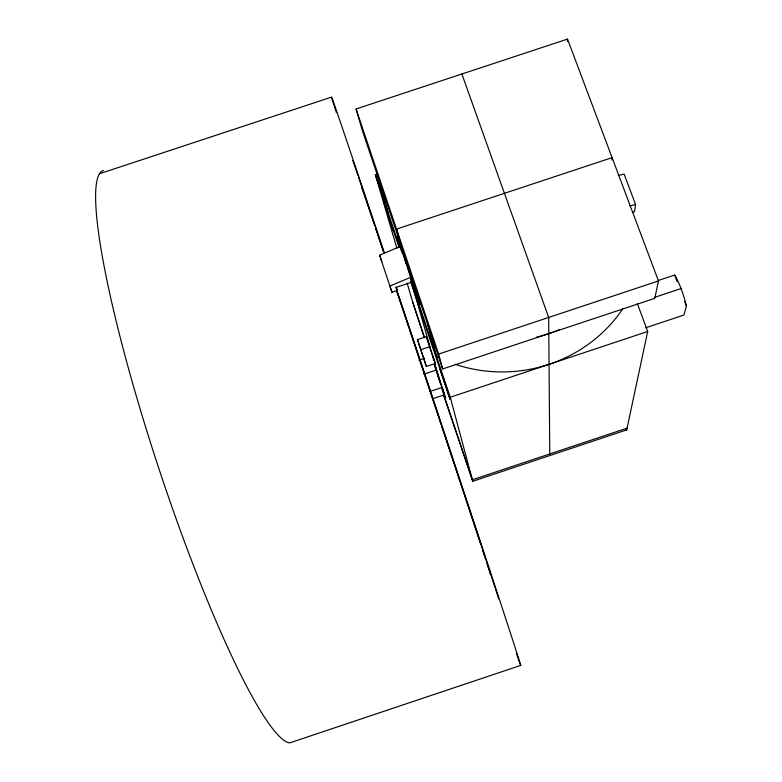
<?xml version="1.0" encoding="UTF-8"?>
<svg xmlns="http://www.w3.org/2000/svg" width="782" height="782" viewBox="0 0 782 782"><rect width="100%" height="100%" fill="white"/><g stroke="black" fill="none" stroke-linecap="round" stroke-linejoin="round"><path stroke-width="1.17" d="M567.458 41.475L567.507 39.1L356.064 108.972L362.692 131.581L442.661 368.948L654.759 298.353L658.473 280.924L567.507 39.1M611.866 159.997L612.091 157.632L396.552 229.087L406.288 263.426M618.21 175.51L624.114 174.103L635.561 204.473L634.525 211.668L632.394 212.372M626.069 429.738A30.527 3.206 71.2 0 0 627.076 428.145L647.692 331.48L637.31 303.524M658.532 280.406L674.651 275.049A23.919 3.822 71.5 0 1 686.42 306.085L683.869 315.068L645.756 327.766M381.792 261.735L379.632 255.196L400.609 246.271L411.488 278.861M520.773 665.384L289.731 742.9A301.334 40.742 71.7 0 1 155.774 459.112A301.334 40.742 71.7 0 1 103.41 170.437M417.441 339.623L426.376 366.484L435.33 363.513L426.395 336.651L417.441 339.623L420.853 349.622L429.885 346.622L410.804 279.34M418.976 360.111L424.753 358.185M442.661 368.948L438.673 354.06L658.473 280.924M423.922 374.138L436.503 369.954L445.632 398.233L443.071 391.117M654.387 297.434L681.034 288.558M429.709 391.567L442.27 387.383L444.372 394.832L432.974 398.634M626.636 429.895L472.748 481.282L450.246 397.246L647.692 331.48M627.076 428.145L472.357 479.796L442.065 389.573M396.885 248.197L375.34 174.718L377.638 173.956M391.938 292.214L397.276 290.445L396.279 287.326L412.368 281.979L411.009 277.16L389.905 286.036L391.938 292.214L379.632 255.196M99.422 173.78L331.705 97.056A300.767 0.978 71.6 0 1 384.197 252.381M629.647 205.92L635.561 204.473M440.667 383.336L435.408 367.511L435.809 368.85M435.33 363.513L432.192 354.559L433.805 360.434M674.651 275.049L677.163 281.676M684.729 301.637L686.42 306.085M461.879 74.007L548.681 317.463L549.766 453.951M440.002 381.479L440.413 382.642M441.449 386.367L442.749 390.169M434.616 364.363L436.503 369.954M439.973 381.987L441.077 385.272M356.064 108.972L438.673 354.06M406.836 265.538L396.943 236.164L400.149 246.956M407.197 266.633L419.69 305L410.99 279.164M400.931 249.263L402.095 252.733M375.34 174.718L399.817 247.425M411.361 281.716L450.246 397.246M388.39 215.793L398.928 247.102M410.521 281.569L445.017 384.07M407.148 283.182L412.613 301.842L424.626 337.628M443.404 394.705L472.748 481.282M430.677 350.033L431.83 353.484M438.614 377.403L438.829 378.029M437.656 375.077L439.601 380.893M424.059 337.091L412.613 301.842M420.853 349.622L426.376 366.484M396.142 287.062L397.276 290.445M437.451 373.913L438.145 375.986M430.296 348.889L426.395 336.651M436.131 370.443L437.275 373.913M434.333 364.969L435.388 368.205M376.474 172.47L388.273 213.134M400.609 246.271L402.056 251.364M434.46 362.75L438.076 375.497M438.409 376.67L440.07 382.535M443.57 394.861L444.166 396.982M427.998 325.41L436.532 356.514A141.757 134.993 -7 0 0 438.663 357.56M622.971 308.479A141.757 134.993 -7 0 1 455.222 364.304M559.12 329.789A152.04 143.927 -7.4 0 1 536.589 337.159M518.652 659.852A300.767 0.978 71.6 0 1 516.443 653.478M336.407 112.588A300.767 0.978 71.6 0 1 331.939 98.581M395.995 287.688A300.767 0.978 71.6 0 1 489.161 568.26A300.767 0.978 71.6 0 1 518.906 660.585M361.519 186.888A207.425 0.674 71.6 0 1 366.768 202.147M367.061 202.997A207.425 0.674 71.6 0 1 374.314 224.424M375.604 228.266A207.425 0.674 71.6 0 1 376.953 232.254M377.286 233.241A207.425 0.674 71.6 0 1 383.473 251.657M396.757 291.285A207.425 0.674 71.6 0 1 408.859 327.511M409.23 328.616A207.425 0.674 71.6 0 1 441.019 424.118M441.771 426.385A207.425 0.674 71.6 0 1 446.561 440.833M446.923 441.928A207.425 0.674 71.6 0 1 463.882 493.159M464.303 494.439A207.425 0.674 71.6 0 1 477.079 533.246M477.401 534.204A207.425 0.674 71.6 0 1 480.412 543.402M482.729 550.489A207.425 0.674 71.6 0 1 485.69 559.56M487.069 563.822A207.425 0.674 71.6 0 1 490.48 574.487M352.731 160.388A235.196 0.762 71.6 0 1 357.882 175.334M358.449 176.986A235.196 0.762 71.6 0 1 383.698 251.882M396.689 290.689A235.196 0.762 71.6 0 1 405.917 318.313M406.327 319.535A235.196 0.762 71.6 0 1 484.928 556.618M485.397 558.045A235.196 0.762 71.6 0 1 495.114 587.81M495.661 589.511A235.196 0.762 71.6 0 1 498.623 598.748M383.561 201.101L393.336 230.641L383.561 201.101M440.198 369.407L439.943 368.821L450.08 399.309L440.198 369.407"/></g></svg>
